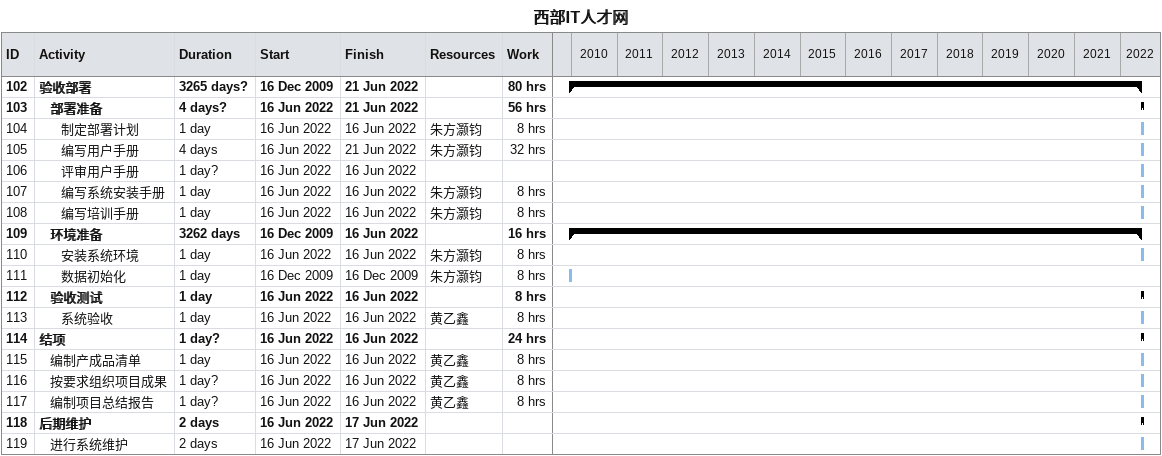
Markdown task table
西部IT人才网

| ID | Level | Task | Duration | Start | Finish | Resources | Work (h) |
|---|---|---|---|---|---|---|---|
| 102 | 1 | **验收部署** | 3265d? | 2009-12-16 | 2022-06-21 |  | 80 |
| 103 | 2 | **部署准备** | 4d? | 2022-06-16 | 2022-06-21 |  | 56 |
| 104 | 3 | 制定部署计划 | 1d | 2022-06-16 | 2022-06-16 | 朱方灏钧 | 8 |
| 105 | 3 | 编写用户手册 | 4d | 2022-06-16 | 2022-06-21 | 朱方灏钧 | 32 |
| 106 | 3 | 评审用户手册 | 1d? | 2022-06-16 | 2022-06-16 |  |  |
| 107 | 3 | 编写系统安装手册 | 1d | 2022-06-16 | 2022-06-16 | 朱方灏钧 | 8 |
| 108 | 3 | 编写培训手册 | 1d | 2022-06-16 | 2022-06-16 | 朱方灏钧 | 8 |
| 109 | 2 | **环境准备** | 3262d | 2009-12-16 | 2022-06-16 |  | 16 |
| 110 | 3 | 安装系统环境 | 1d | 2022-06-16 | 2022-06-16 | 朱方灏钧 | 8 |
| 111 | 3 | 数据初始化 | 1d | 2009-12-16 | 2009-12-16 | 朱方灏钧 | 8 |
| 112 | 2 | **验收测试** | 1d | 2022-06-16 | 2022-06-16 |  | 8 |
| 113 | 3 | 系统验收 | 1d | 2022-06-16 | 2022-06-16 | 黄乙鑫 | 8 |
| 114 | 1 | **结项** | 1d? | 2022-06-16 | 2022-06-16 |  | 24 |
| 115 | 2 | 编制产成品清单 | 1d | 2022-06-16 | 2022-06-16 | 黄乙鑫 | 8 |
| 116 | 2 | 按要求组织项目成果 | 1d? | 2022-06-16 | 2022-06-16 | 黄乙鑫 | 8 |
| 117 | 2 | 编制项目总结报告 | 1d? | 2022-06-16 | 2022-06-16 | 黄乙鑫 | 8 |
| 118 | 1 | **后期维护** | 2d | 2022-06-16 | 2022-06-17 |  |  |
| 119 | 2 | 进行系统维护 | 2d | 2022-06-16 | 2022-06-17 |  |  |
